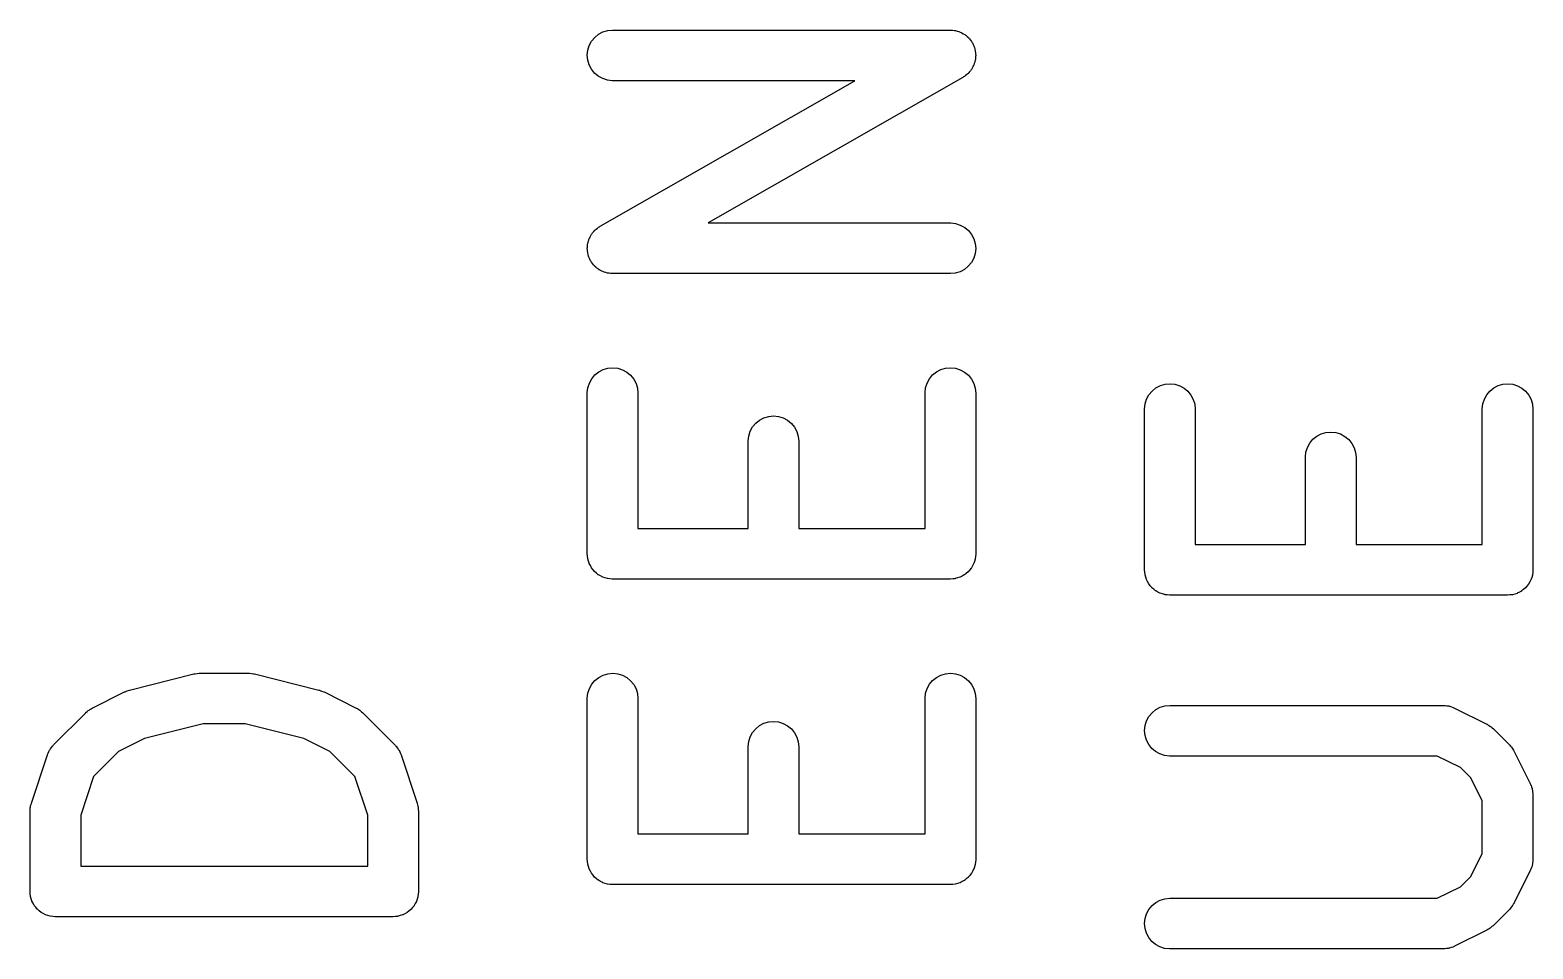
# Model space of a CAD drawing. Extents: x 40 to 70, y -130 to -60.
# Drawn here: x 59.682 to 63.242, y -91.291 to -89.114 of the extents above; entities that cross this region are included whole.
import ezdxf

# ---------------------------------------------------------------- set-up
doc = ezdxf.new("R2010")
doc.units = 0
doc.layers.add('BLACK', color=7, linetype='CONTINUOUS')

msp = doc.modelspace()

# ---------------------------------------------------------------- linework, layer by layer
at = {"layer": 'BLACK', "linetype": 'CONTINUOUS'}
for p, q in [((61.0066, -89.1511), (61.0122, -89.1408)), ((61.0122, -89.1408), (61.0196, -89.1318)), ((61.0196, -89.1318), (61.0287, -89.1244)), ((61.0287, -89.1244), (61.039, -89.1189)), ((61.039, -89.1189), (61.0502, -89.1155)), ((61.0502, -89.1155), (61.0619, -89.1144)), ((61.0619, -89.1144), (61.8619, -89.1144)), ((61.8619, -89.1144), (61.8627, -89.1144)), ((61.8627, -89.1144), (61.8648, -89.1146)), ((61.8648, -89.1146), (61.8668, -89.1146)), ((61.8668, -89.1146), (61.8706, -89.1153)), ((61.8706, -89.1153), (61.8744, -89.1157)), ((61.8744, -89.1157), (61.8763, -89.1163)), ((61.8763, -89.1163), (61.8783, -89.1167)), ((61.8783, -89.1167), (61.8819, -89.1181)), ((61.8819, -89.1181), (61.8855, -89.1192)), ((61.8855, -89.1192), (61.8873, -89.1202)), ((61.8873, -89.1202), (61.8892, -89.1209)), ((61.8892, -89.1209), (61.8924, -89.123)), ((61.8924, -89.123), (61.8958, -89.1249)), ((61.8958, -89.1249), (61.8974, -89.1262)), ((61.8974, -89.1262), (61.8991, -89.1273)), ((61.8991, -89.1273), (61.9018, -89.1299)), ((61.9018, -89.1299), (61.9048, -89.1324)), ((61.9048, -89.1324), (61.906, -89.134)), ((61.906, -89.134), (61.9075, -89.1354)), ((61.9075, -89.1354), (61.9097, -89.1385)), ((61.9097, -89.1385), (61.9121, -89.1415)), ((61.9121, -89.1415), (61.913, -89.1433)), ((61.0019, -89.174), (61.0031, -89.1623)), ((61.003, -89.1856), (61.0019, -89.174)), ((61.0031, -89.1623), (61.0066, -89.1511)), ((61.913, -89.1433), (61.9142, -89.145)), ((61.9142, -89.145), (61.9158, -89.1485)), ((61.9158, -89.1485), (61.9175, -89.1519)), ((61.9175, -89.1519), (61.9181, -89.1538)), ((61.9181, -89.1538), (61.9189, -89.1557)), ((61.9189, -89.1557), (61.9198, -89.1595)), ((61.9198, -89.1595), (61.9208, -89.1631)), ((61.9208, -89.1631), (61.921, -89.1651)), ((61.921, -89.1651), (61.9215, -89.1671)), ((61.9215, -89.1671), (61.9216, -89.171)), ((61.9216, -89.171), (61.9219, -89.1748)), ((61.9219, -89.1748), (61.9217, -89.1768)), ((61.9217, -89.1768), (61.9217, -89.1788)), ((61.0063, -89.1969), (61.003, -89.1856)), ((61.0117, -89.2072), (61.0063, -89.1969)), ((61.019, -89.2164), (61.0117, -89.2072)), ((61.9093, -89.2112), (61.9066, -89.214)), ((61.9104, -89.2095), (61.9093, -89.2112)), ((61.9116, -89.2079), (61.9104, -89.2095)), ((61.9135, -89.2045), (61.9116, -89.2079)), ((61.9155, -89.2013), (61.9135, -89.2045)), ((61.9163, -89.1994), (61.9155, -89.2013)), ((61.9172, -89.1976), (61.9163, -89.1994)), ((61.9184, -89.1939), (61.9172, -89.1976)), ((61.9197, -89.1904), (61.9184, -89.1939)), ((61.9201, -89.1884), (61.9197, -89.1904)), ((61.9207, -89.1864), (61.9201, -89.1884)), ((61.9211, -89.1826), (61.9207, -89.1864)), ((61.9217, -89.1788), (61.9211, -89.1826)), ((61.028, -89.2239), (61.019, -89.2164)), ((61.0383, -89.2295), (61.028, -89.2239)), ((61.0321, -89.5794), (61.636, -89.2344)), ((61.0494, -89.2331), (61.0383, -89.2295)), ((61.0611, -89.2344), (61.0494, -89.2331)), ((61.0619, -89.2344), (61.0611, -89.2344)), ((61.636, -89.2344), (61.0619, -89.2344)), ((61.8917, -89.2265), (61.2878, -89.5715)), ((61.8933, -89.2253), (61.8917, -89.2265)), ((61.8951, -89.2244), (61.8933, -89.2253)), ((61.8981, -89.2219), (61.8951, -89.2244)), ((61.9012, -89.2197), (61.8981, -89.2219)), ((61.9026, -89.2182), (61.9012, -89.2197)), ((61.9042, -89.217), (61.9026, -89.2182)), ((61.9066, -89.214), (61.9042, -89.217)), ((61.0076, -89.6065), (61.0083, -89.6046)), ((61.0083, -89.6046), (61.0103, -89.6014)), ((61.0103, -89.6014), (61.0122, -89.598)), ((61.0122, -89.598), (61.0135, -89.5964)), ((61.0135, -89.5964), (61.0145, -89.5947)), ((61.0145, -89.5947), (61.0172, -89.5919)), ((61.0172, -89.5919), (61.0196, -89.5889)), ((61.0196, -89.5889), (61.0212, -89.5877)), ((61.0212, -89.5877), (61.0226, -89.5862)), ((61.0226, -89.5862), (61.0257, -89.584)), ((61.0257, -89.584), (61.0287, -89.5815)), ((61.0287, -89.5815), (61.0305, -89.5806)), ((61.0305, -89.5806), (61.0321, -89.5794)), ((61.2878, -89.5715), (61.8619, -89.5715)), ((61.8619, -89.5715), (61.8627, -89.5715)), ((61.8627, -89.5715), (61.8744, -89.5728)), ((61.8744, -89.5728), (61.8855, -89.5764)), ((61.8855, -89.5764), (61.8958, -89.582)), ((61.8958, -89.582), (61.9048, -89.5895)), ((61.9048, -89.5895), (61.9121, -89.5987)), ((61.9121, -89.5987), (61.9175, -89.609)), ((61.0019, -89.6311), (61.0021, -89.6291)), ((61.0023, -89.6349), (61.0019, -89.6311)), ((61.0021, -89.6271), (61.0027, -89.6233)), ((61.0021, -89.6291), (61.0021, -89.6271)), ((61.0023, -89.6388), (61.0023, -89.6349)), ((61.0028, -89.6408), (61.0023, -89.6388)), ((61.0027, -89.6233), (61.0031, -89.6195)), ((61.003, -89.6428), (61.0028, -89.6408)), ((61.0031, -89.6195), (61.0037, -89.6175)), ((61.0037, -89.6175), (61.0041, -89.6155)), ((61.0041, -89.6155), (61.0055, -89.612)), ((61.0055, -89.612), (61.0066, -89.6083)), ((61.0066, -89.6083), (61.0076, -89.6065)), ((61.9175, -89.609), (61.9208, -89.6203)), ((61.9219, -89.6319), (61.9207, -89.6436)), ((61.9208, -89.6203), (61.9219, -89.6319)), ((61.004, -89.6464), (61.003, -89.6428)), ((61.0049, -89.6502), (61.004, -89.6464)), ((61.0057, -89.6521), (61.0049, -89.6502)), ((61.0063, -89.654), (61.0057, -89.6521)), ((61.008, -89.6574), (61.0063, -89.654)), ((61.0096, -89.6609), (61.008, -89.6574)), ((61.0108, -89.6626), (61.0096, -89.6609)), ((61.0117, -89.6644), (61.0108, -89.6626)), ((61.0141, -89.6674), (61.0117, -89.6644)), ((61.0163, -89.6705), (61.0141, -89.6674)), ((61.0178, -89.6719), (61.0163, -89.6705)), ((61.019, -89.6735), (61.0178, -89.6719)), ((61.022, -89.676), (61.019, -89.6735)), ((61.0248, -89.6786), (61.022, -89.676)), ((61.9042, -89.6741), (61.8951, -89.6815)), ((61.9116, -89.6651), (61.9042, -89.6741)), ((61.9172, -89.6548), (61.9116, -89.6651)), ((61.9207, -89.6436), (61.9172, -89.6548)), ((61.0265, -89.6797), (61.0248, -89.6786)), ((61.028, -89.681), (61.0265, -89.6797)), ((61.0314, -89.6829), (61.028, -89.681)), ((61.0346, -89.685), (61.0314, -89.6829)), ((61.0365, -89.6857), (61.0346, -89.685)), ((61.0383, -89.6867), (61.0365, -89.6857)), ((61.0419, -89.6878), (61.0383, -89.6867)), ((61.0455, -89.6892), (61.0419, -89.6878)), ((61.0475, -89.6896), (61.0455, -89.6892)), ((61.0494, -89.6902), (61.0475, -89.6896)), ((61.0533, -89.6906), (61.0494, -89.6902)), ((61.057, -89.6913), (61.0533, -89.6906)), ((61.0591, -89.6913), (61.057, -89.6913)), ((61.0611, -89.6915), (61.0591, -89.6913)), ((61.0619, -89.6915), (61.0611, -89.6915)), ((61.8619, -89.6915), (61.0619, -89.6915)), ((61.8736, -89.6904), (61.8619, -89.6915)), ((61.8848, -89.687), (61.8736, -89.6904)), ((61.8951, -89.6815), (61.8848, -89.687)), ((61.0199, -89.9315), (61.029, -89.9242)), ((61.029, -89.9242), (61.0394, -89.9187)), ((61.0394, -89.9187), (61.0507, -89.9154)), ((61.0507, -89.9154), (61.0623, -89.9144)), ((61.0623, -89.9144), (61.074, -89.9156)), ((61.074, -89.9156), (61.0852, -89.9191)), ((61.0852, -89.9191), (61.0955, -89.9246)), ((61.0955, -89.9246), (61.1045, -89.9321)), ((61.8199, -89.9315), (61.829, -89.9242)), ((61.829, -89.9242), (61.8394, -89.9187)), ((61.8394, -89.9187), (61.8507, -89.9154)), ((61.8507, -89.9154), (61.8623, -89.9144)), ((61.8623, -89.9144), (61.874, -89.9156)), ((61.874, -89.9156), (61.8852, -89.9191)), ((61.8852, -89.9191), (61.8955, -89.9246)), ((61.8955, -89.9246), (61.9045, -89.9321)), ((61.0032, -89.9619), (61.0068, -89.9507)), ((61.0068, -89.9507), (61.0124, -89.9405)), ((61.0124, -89.9405), (61.0199, -89.9315)), ((61.1045, -89.9321), (61.1119, -89.9412)), ((61.1119, -89.9412), (61.1174, -89.9515)), ((61.1174, -89.9515), (61.1208, -89.9627)), ((61.8032, -89.9619), (61.8068, -89.9507)), ((61.8068, -89.9507), (61.8124, -89.9405)), ((61.8124, -89.9405), (61.8199, -89.9315)), ((61.9045, -89.9321), (61.9119, -89.9412)), ((61.9119, -89.9412), (61.9174, -89.9515)), ((61.9174, -89.9515), (61.9208, -89.9627)), ((62.349, -89.9623), (62.3594, -89.9568)), ((62.3594, -89.9568), (62.3707, -89.9535)), ((62.3707, -89.9535), (62.3823, -89.9525)), ((62.3823, -89.9525), (62.394, -89.9537)), ((62.394, -89.9537), (62.4052, -89.9572)), ((62.4052, -89.9572), (62.4155, -89.9627)), ((63.149, -89.9623), (63.1594, -89.9568)), ((63.1594, -89.9568), (63.1707, -89.9535)), ((63.1707, -89.9535), (63.1823, -89.9525)), ((63.1823, -89.9525), (63.194, -89.9537)), ((63.194, -89.9537), (63.2052, -89.9572)), ((63.2052, -89.9572), (63.2155, -89.9627)), ((61.0019, -89.9735), (61.0032, -89.9619)), ((61.0019, -89.9744), (61.0019, -89.9735)), ((61.0019, -90.3553), (61.0019, -89.9744)), ((61.1208, -89.9627), (61.1219, -89.9744)), ((61.1219, -89.9744), (61.1219, -90.2953)), ((61.8019, -89.9735), (61.8032, -89.9619)), ((61.8019, -89.9744), (61.8019, -89.9735)), ((61.8019, -90.2953), (61.8019, -89.9744)), ((61.9208, -89.9627), (61.9219, -89.9744)), ((61.9219, -89.9744), (61.9219, -90.3553)), ((62.3232, -90), (62.3268, -89.9888)), ((62.3268, -89.9888), (62.3324, -89.9786)), ((62.3324, -89.9786), (62.3399, -89.9696)), ((62.3399, -89.9696), (62.349, -89.9623)), ((62.4155, -89.9627), (62.4245, -89.9702)), ((62.4245, -89.9702), (62.4319, -89.9793)), ((62.4319, -89.9793), (62.4374, -89.9896)), ((62.4374, -89.9896), (62.4408, -90.0008)), ((63.1232, -90), (63.1268, -89.9888)), ((63.1268, -89.9888), (63.1324, -89.9786)), ((63.1324, -89.9786), (63.1399, -89.9696)), ((63.1399, -89.9696), (63.149, -89.9623)), ((63.2155, -89.9627), (63.2245, -89.9702)), ((63.2245, -89.9702), (63.2319, -89.9793)), ((63.2319, -89.9793), (63.2374, -89.9896)), ((63.2374, -89.9896), (63.2408, -90.0008)), ((61.4204, -90.033), (61.4316, -90.0297)), ((61.4316, -90.0297), (61.4433, -90.0287)), ((61.4433, -90.0287), (61.4549, -90.0299)), ((61.4549, -90.0299), (61.4661, -90.0334)), ((62.3219, -90.0116), (62.3232, -90)), ((62.3219, -90.0125), (62.3219, -90.0116)), ((62.3219, -90.3934), (62.3219, -90.0125)), ((62.4408, -90.0008), (62.4419, -90.0125)), ((62.4419, -90.0125), (62.4419, -90.3334)), ((63.1219, -90.0116), (63.1232, -90)), ((63.1219, -90.0125), (63.1219, -90.0116)), ((63.1219, -90.3334), (63.1219, -90.0125)), ((63.2408, -90.0008), (63.2419, -90.0125)), ((63.2419, -90.0125), (63.2419, -90.3934)), ((61.3842, -90.0762), (61.3877, -90.065)), ((61.3877, -90.065), (61.3933, -90.0548)), ((61.3933, -90.0548), (61.4009, -90.0458)), ((61.4009, -90.0458), (61.41, -90.0385)), ((61.41, -90.0385), (61.4204, -90.033)), ((61.4661, -90.0334), (61.4764, -90.0389)), ((61.4764, -90.0389), (61.4854, -90.0464)), ((61.4854, -90.0464), (61.4928, -90.0555)), ((61.4928, -90.0555), (61.4983, -90.0658)), ((61.4983, -90.0658), (61.5017, -90.077)), ((62.7404, -90.0711), (62.7516, -90.0678)), ((62.7516, -90.0678), (62.7633, -90.0668)), ((62.7633, -90.0668), (62.7749, -90.068)), ((62.7749, -90.068), (62.7861, -90.0714)), ((61.3829, -90.0878), (61.3842, -90.0762)), ((61.3829, -90.0887), (61.3829, -90.0878)), ((61.3829, -90.2953), (61.3829, -90.0887)), ((61.5017, -90.077), (61.5029, -90.0887)), ((61.5029, -90.0887), (61.5029, -90.2953)), ((62.7042, -90.1143), (62.7077, -90.1031)), ((62.7077, -90.1031), (62.7133, -90.0929)), ((62.7133, -90.0929), (62.7209, -90.0839)), ((62.7209, -90.0839), (62.73, -90.0766)), ((62.73, -90.0766), (62.7404, -90.0711)), ((62.7861, -90.0714), (62.7964, -90.077)), ((62.7964, -90.077), (62.8054, -90.0845)), ((62.8054, -90.0845), (62.8128, -90.0936)), ((62.8128, -90.0936), (62.8183, -90.1039)), ((62.7029, -90.1259), (62.7042, -90.1143)), ((62.7029, -90.1268), (62.7029, -90.1259)), ((62.7029, -90.3334), (62.7029, -90.1268)), ((62.8183, -90.1039), (62.8217, -90.1151)), ((62.8217, -90.1151), (62.8229, -90.1268)), ((62.8229, -90.1268), (62.8229, -90.3334)), ((61.1219, -90.2953), (61.3829, -90.2953)), ((61.5029, -90.2953), (61.8019, -90.2953)), ((62.4419, -90.3334), (62.7029, -90.3334)), ((62.8229, -90.3334), (63.1219, -90.3334)), ((61.0025, -90.3609), (61.0019, -90.3553)), ((61.003, -90.3666), (61.0025, -90.3609)), ((61.003, -90.3668), (61.003, -90.3666)), ((61.003, -90.367), (61.003, -90.3668)), ((61.0047, -90.3724), (61.003, -90.367)), ((61.0063, -90.3778), (61.0047, -90.3724)), ((61.0064, -90.378), (61.0063, -90.3778)), ((61.0064, -90.3782), (61.0064, -90.378)), ((61.0091, -90.3832), (61.0064, -90.3782)), ((61.0117, -90.3882), (61.0091, -90.3832)), ((61.0118, -90.3884), (61.0117, -90.3882)), ((61.0119, -90.3885), (61.0118, -90.3884)), ((61.9143, -90.3839), (61.9116, -90.3889)), ((61.9171, -90.379), (61.9143, -90.3839)), ((61.9172, -90.3786), (61.9171, -90.3788)), ((61.9171, -90.3788), (61.9171, -90.379)), ((61.9189, -90.3732), (61.9172, -90.3786)), ((61.9206, -90.3678), (61.9189, -90.3732)), ((61.9207, -90.3674), (61.9206, -90.3676)), ((61.9206, -90.3676), (61.9206, -90.3678)), ((61.9213, -90.3617), (61.9207, -90.3674)), ((61.9219, -90.3562), (61.9213, -90.3617)), ((61.9219, -90.3553), (61.9219, -90.3557)), ((61.9219, -90.3557), (61.9219, -90.3558)), ((61.9219, -90.3558), (61.9219, -90.3558)), ((61.9219, -90.3558), (61.9219, -90.3562)), ((61.0155, -90.3929), (61.0119, -90.3885)), ((61.019, -90.3973), (61.0155, -90.3929)), ((61.0192, -90.3974), (61.019, -90.3973)), ((61.0193, -90.3976), (61.0192, -90.3974)), ((61.0237, -90.4012), (61.0193, -90.3976)), ((61.028, -90.4048), (61.0237, -90.4012)), ((61.0282, -90.4049), (61.028, -90.4048)), ((61.0284, -90.4051), (61.0282, -90.4049)), ((61.0333, -90.4078), (61.0284, -90.4051)), ((61.0383, -90.4105), (61.0333, -90.4078)), ((61.0385, -90.4105), (61.0383, -90.4105)), ((61.0387, -90.4106), (61.0385, -90.4105)), ((61.0441, -90.4123), (61.0387, -90.4106)), ((61.0494, -90.414), (61.0441, -90.4123)), ((61.0496, -90.414), (61.0494, -90.414)), ((61.0498, -90.4141), (61.0496, -90.414)), ((61.0555, -90.4147), (61.0498, -90.4141)), ((61.0611, -90.4153), (61.0555, -90.4147)), ((61.0615, -90.4153), (61.0611, -90.4153)), ((61.0619, -90.4153), (61.0615, -90.4153)), ((61.0615, -90.4153), (61.0615, -90.4153)), ((61.0615, -90.4153), (61.0615, -90.4153)), ((61.8619, -90.4153), (61.0619, -90.4153)), ((61.8675, -90.4148), (61.8619, -90.4153)), ((61.8731, -90.4143), (61.8675, -90.4148)), ((61.8733, -90.4142), (61.8731, -90.4143)), ((61.8736, -90.4142), (61.8733, -90.4142)), ((61.879, -90.4126), (61.8736, -90.4142)), ((61.8844, -90.411), (61.879, -90.4126)), ((61.8846, -90.4109), (61.8844, -90.411)), ((61.8848, -90.4108), (61.8846, -90.4109)), ((61.8897, -90.4082), (61.8848, -90.4108)), ((61.8948, -90.4055), (61.8897, -90.4082)), ((61.8949, -90.4054), (61.8948, -90.4055)), ((61.8951, -90.4053), (61.8949, -90.4054)), ((61.8994, -90.4018), (61.8951, -90.4053)), ((61.9039, -90.3982), (61.8994, -90.4018)), ((61.904, -90.398), (61.9039, -90.3982)), ((61.9042, -90.3979), (61.904, -90.398)), ((61.9078, -90.3936), (61.9042, -90.3979)), ((61.9114, -90.3892), (61.9078, -90.3936)), ((61.9115, -90.389), (61.9114, -90.3892)), ((61.9116, -90.3889), (61.9115, -90.389)), ((62.3225, -90.399), (62.3219, -90.3934)), ((62.323, -90.4047), (62.3225, -90.399)), ((62.323, -90.4049), (62.323, -90.4047)), ((62.323, -90.4051), (62.323, -90.4049)), ((62.3247, -90.4105), (62.323, -90.4051)), ((62.3263, -90.4159), (62.3247, -90.4105)), ((62.3264, -90.4161), (62.3263, -90.4159)), ((62.3264, -90.4163), (62.3264, -90.4161)), ((62.3291, -90.4213), (62.3264, -90.4163)), ((62.3317, -90.4263), (62.3291, -90.4213)), ((63.2343, -90.422), (63.2316, -90.427)), ((63.2371, -90.4171), (63.2343, -90.422)), ((63.2372, -90.4167), (63.2371, -90.4169)), ((63.2371, -90.4169), (63.2371, -90.4171)), ((63.2389, -90.4113), (63.2372, -90.4167)), ((63.2406, -90.4059), (63.2389, -90.4113)), ((63.2407, -90.4055), (63.2406, -90.4057)), ((63.2406, -90.4057), (63.2406, -90.4059)), ((63.2413, -90.3998), (63.2407, -90.4055)), ((63.2419, -90.3943), (63.2413, -90.3998)), ((63.2419, -90.3934), (63.2419, -90.3938)), ((63.2419, -90.3938), (63.2419, -90.3938)), ((63.2419, -90.3938), (63.2419, -90.3939)), ((63.2419, -90.3939), (63.2419, -90.3943)), ((62.3318, -90.4264), (62.3317, -90.4263)), ((62.3319, -90.4266), (62.3318, -90.4264)), ((62.3355, -90.431), (62.3319, -90.4266)), ((62.339, -90.4354), (62.3355, -90.431)), ((62.3392, -90.4355), (62.339, -90.4354)), ((62.3393, -90.4357), (62.3392, -90.4355)), ((62.3437, -90.4393), (62.3393, -90.4357)), ((62.348, -90.4429), (62.3437, -90.4393)), ((62.3482, -90.443), (62.348, -90.4429)), ((62.3484, -90.4432), (62.3482, -90.443)), ((62.3533, -90.4459), (62.3484, -90.4432)), ((62.3583, -90.4486), (62.3533, -90.4459)), ((62.3585, -90.4486), (62.3583, -90.4486)), ((62.3587, -90.4487), (62.3585, -90.4486)), ((62.3641, -90.4504), (62.3587, -90.4487)), ((62.3694, -90.4521), (62.3641, -90.4504)), ((62.3696, -90.4521), (62.3694, -90.4521)), ((62.3698, -90.4522), (62.3696, -90.4521)), ((62.3755, -90.4528), (62.3698, -90.4522)), ((62.3811, -90.4534), (62.3755, -90.4528)), ((62.3815, -90.4534), (62.3811, -90.4534)), ((62.3819, -90.4534), (62.3815, -90.4534)), ((62.3815, -90.4534), (62.3815, -90.4534)), ((62.3815, -90.4534), (62.3815, -90.4534)), ((63.1819, -90.4534), (62.3819, -90.4534)), ((63.1875, -90.4529), (63.1819, -90.4534)), ((63.1931, -90.4524), (63.1875, -90.4529)), ((63.1933, -90.4523), (63.1931, -90.4524)), ((63.1936, -90.4523), (63.1933, -90.4523)), ((63.199, -90.4506), (63.1936, -90.4523)), ((63.2044, -90.4491), (63.199, -90.4506)), ((63.2046, -90.449), (63.2044, -90.4491)), ((63.2048, -90.4489), (63.2046, -90.449)), ((63.2097, -90.4463), (63.2048, -90.4489)), ((63.2148, -90.4436), (63.2097, -90.4463)), ((63.2149, -90.4435), (63.2148, -90.4436)), ((63.2151, -90.4434), (63.2149, -90.4435)), ((63.2194, -90.4399), (63.2151, -90.4434)), ((63.2239, -90.4363), (63.2194, -90.4399)), ((63.224, -90.4361), (63.2239, -90.4363)), ((63.2242, -90.436), (63.224, -90.4361)), ((63.2278, -90.4317), (63.2242, -90.436)), ((63.2314, -90.4273), (63.2278, -90.4317)), ((63.2315, -90.4271), (63.2314, -90.4273)), ((63.2316, -90.427), (63.2315, -90.4271)), ((59.9178, -90.6781), (60.0702, -90.64)), ((60.0702, -90.64), (60.071, -90.6398)), ((60.071, -90.6398), (60.0721, -90.6396)), ((60.0721, -90.6396), (60.0731, -90.6393)), ((60.0731, -90.6393), (60.0779, -90.6389)), ((60.0779, -90.6389), (60.0826, -90.6382)), ((60.0826, -90.6382), (60.0837, -90.6383)), ((60.0837, -90.6383), (60.0848, -90.6382)), ((60.0848, -90.6382), (60.199, -90.6382)), ((60.199, -90.6382), (60.1999, -90.6382)), ((60.1999, -90.6382), (60.2009, -90.6383)), ((60.2009, -90.6383), (60.202, -90.6383)), ((60.202, -90.6383), (60.2068, -90.639)), ((60.2068, -90.639), (60.2115, -90.6395)), ((60.2115, -90.6395), (60.2125, -90.6398)), ((60.2125, -90.6398), (60.2136, -90.64)), ((60.2136, -90.64), (60.366, -90.6781)), ((61.0068, -90.6746), (61.0124, -90.6643)), ((61.0124, -90.6643), (61.0199, -90.6553)), ((61.0199, -90.6553), (61.029, -90.648)), ((61.029, -90.648), (61.0394, -90.6426)), ((61.0394, -90.6426), (61.0507, -90.6393)), ((61.0507, -90.6393), (61.0623, -90.6382)), ((61.0623, -90.6382), (61.074, -90.6394)), ((61.074, -90.6394), (61.0852, -90.6429)), ((61.0852, -90.6429), (61.0955, -90.6484)), ((61.0955, -90.6484), (61.1045, -90.6559)), ((61.1045, -90.6559), (61.1119, -90.665)), ((61.1119, -90.665), (61.1174, -90.6753)), ((61.8068, -90.6746), (61.8124, -90.6643)), ((61.8124, -90.6643), (61.8199, -90.6553)), ((61.8199, -90.6553), (61.829, -90.648)), ((61.829, -90.648), (61.8394, -90.6426)), ((61.8394, -90.6426), (61.8507, -90.6393)), ((61.8507, -90.6393), (61.8623, -90.6382)), ((61.8623, -90.6382), (61.874, -90.6394)), ((61.874, -90.6394), (61.8852, -90.6429)), ((61.8852, -90.6429), (61.8955, -90.6484)), ((61.8955, -90.6484), (61.9045, -90.6559)), ((61.9045, -90.6559), (61.9119, -90.665)), ((61.9119, -90.665), (61.9174, -90.6753)), ((59.8294, -90.7207), (59.9055, -90.6826)), ((59.9055, -90.6826), (59.9063, -90.6822)), ((59.9063, -90.6822), (59.9066, -90.6822)), ((59.9066, -90.6822), (59.9068, -90.682)), ((59.9068, -90.682), (59.912, -90.6801)), ((59.912, -90.6801), (59.9173, -90.6782)), ((59.9173, -90.6782), (59.9176, -90.6782)), ((59.9176, -90.6782), (59.9178, -90.6781)), ((60.366, -90.6781), (60.3668, -90.6783)), ((60.3668, -90.6783), (60.3671, -90.6784)), ((60.3671, -90.6784), (60.3673, -90.6784)), ((60.3673, -90.6784), (60.3725, -90.6804)), ((60.3725, -90.6804), (60.3778, -90.6824)), ((60.3778, -90.6824), (60.378, -90.6825)), ((60.378, -90.6825), (60.3783, -90.6826)), ((60.3783, -90.6826), (60.4545, -90.7207)), ((61.0019, -90.6974), (61.0032, -90.6857)), ((61.0019, -90.6982), (61.0019, -90.6974)), ((61.0019, -91.0791), (61.0019, -90.6982)), ((61.0032, -90.6857), (61.0068, -90.6746)), ((61.1174, -90.6753), (61.1208, -90.6865)), ((61.1208, -90.6865), (61.1219, -90.6982)), ((61.1219, -90.6982), (61.1219, -91.0191)), ((61.8019, -90.6974), (61.8032, -90.6857)), ((61.8019, -90.6982), (61.8019, -90.6974)), ((61.8019, -91.0191), (61.8019, -90.6982)), ((61.8032, -90.6857), (61.8068, -90.6746)), ((61.9174, -90.6753), (61.9208, -90.6865)), ((61.9208, -90.6865), (61.9219, -90.6982)), ((61.9219, -90.6982), (61.9219, -91.0791)), ((59.7376, -90.8081), (59.8138, -90.732)), ((59.8138, -90.732), (59.8144, -90.7314)), ((59.8144, -90.7314), (59.817, -90.7293)), ((59.817, -90.7293), (59.8194, -90.7269)), ((59.8194, -90.7269), (59.8216, -90.7256)), ((59.8216, -90.7256), (59.8235, -90.7241)), ((59.8235, -90.7241), (59.8265, -90.7225)), ((59.8265, -90.7225), (59.8294, -90.7207)), ((60.4545, -90.7207), (60.4552, -90.7211)), ((60.4552, -90.7211), (60.458, -90.7229)), ((60.458, -90.7229), (60.461, -90.7245)), ((60.461, -90.7245), (60.4629, -90.7261)), ((60.4629, -90.7261), (60.465, -90.7275)), ((60.465, -90.7275), (60.4674, -90.7298)), ((60.4674, -90.7298), (60.47, -90.732)), ((60.47, -90.732), (60.5462, -90.8081)), ((62.3266, -90.7511), (62.3322, -90.7408)), ((62.3322, -90.7408), (62.3396, -90.7318)), ((62.3396, -90.7318), (62.3487, -90.7244)), ((62.3487, -90.7244), (62.359, -90.7189)), ((62.359, -90.7189), (62.3702, -90.7155)), ((62.3702, -90.7155), (62.3819, -90.7144)), ((62.3819, -90.7144), (63.0295, -90.7144)), ((63.0295, -90.7144), (63.0304, -90.7144)), ((63.0304, -90.7144), (63.0321, -90.7146)), ((63.0321, -90.7146), (63.0339, -90.7145)), ((63.0339, -90.7145), (63.0379, -90.7152)), ((63.0379, -90.7152), (63.042, -90.7157)), ((63.042, -90.7157), (63.0437, -90.7162)), ((63.0437, -90.7162), (63.0454, -90.7165)), ((63.0454, -90.7165), (63.0492, -90.718)), ((63.0492, -90.718), (63.0532, -90.7192)), ((63.0532, -90.7192), (63.0547, -90.7201)), ((63.0547, -90.7201), (63.0564, -90.7207)), ((63.0564, -90.7207), (63.1325, -90.7588)), ((60.0921, -90.7582), (59.9533, -90.7929)), ((60.1917, -90.7582), (60.0921, -90.7582)), ((60.3305, -90.7929), (60.1917, -90.7582)), ((61.3877, -90.7888), (61.3933, -90.7786)), ((61.3933, -90.7786), (61.4009, -90.7696)), ((61.4009, -90.7696), (61.41, -90.7623)), ((61.41, -90.7623), (61.4204, -90.7568)), ((61.4204, -90.7568), (61.4316, -90.7535)), ((61.4316, -90.7535), (61.4433, -90.7525)), ((61.4433, -90.7525), (61.4549, -90.7537)), ((61.4549, -90.7537), (61.4661, -90.7572)), ((61.4661, -90.7572), (61.4764, -90.7627)), ((61.4764, -90.7627), (61.4854, -90.7702)), ((61.4854, -90.7702), (61.4928, -90.7793)), ((61.4928, -90.7793), (61.4983, -90.7896)), ((62.3219, -90.774), (62.3231, -90.7623)), ((62.323, -90.7856), (62.3219, -90.774)), ((62.3231, -90.7623), (62.3266, -90.7511)), ((63.1325, -90.7588), (63.1333, -90.7592)), ((63.1333, -90.7592), (63.1361, -90.761)), ((63.1361, -90.761), (63.1391, -90.7626)), ((63.1391, -90.7626), (63.141, -90.7642)), ((63.141, -90.7642), (63.1431, -90.7656)), ((63.1431, -90.7656), (63.1455, -90.7679)), ((63.1455, -90.7679), (63.1481, -90.77)), ((63.1481, -90.77), (63.1862, -90.8081)), ((59.7301, -90.8172), (59.7327, -90.814)), ((59.7327, -90.814), (59.7352, -90.8107)), ((59.7352, -90.8107), (59.7365, -90.8095)), ((59.7365, -90.8095), (59.7376, -90.8081)), ((59.9533, -90.7929), (59.8917, -90.8237)), ((60.3921, -90.8237), (60.3305, -90.7929)), ((60.5462, -90.8081), (60.5468, -90.8087)), ((60.5468, -90.8087), (60.5479, -90.8101)), ((60.5479, -90.8101), (60.5492, -90.8113)), ((60.5492, -90.8113), (60.5516, -90.8147)), ((60.5516, -90.8147), (60.5541, -90.8179)), ((61.3829, -90.8116), (61.3842, -90.8)), ((61.3829, -90.8125), (61.3829, -90.8116)), ((61.3829, -91.0191), (61.3829, -90.8125)), ((61.3842, -90.8), (61.3877, -90.7888)), ((61.4983, -90.7896), (61.5017, -90.8008)), ((61.5017, -90.8008), (61.5029, -90.8125)), ((61.5029, -90.8125), (61.5029, -91.0191)), ((62.3263, -90.7969), (62.323, -90.7856)), ((62.3317, -90.8072), (62.3263, -90.7969)), ((62.339, -90.8164), (62.3317, -90.8072)), ((63.1862, -90.8081), (63.1868, -90.8087)), ((63.1868, -90.8087), (63.1889, -90.8114)), ((63.1889, -90.8114), (63.1912, -90.8138)), ((63.1912, -90.8138), (63.1926, -90.8159)), ((59.685, -90.9459), (59.7231, -90.8316)), ((59.7231, -90.8316), (59.7233, -90.8308)), ((59.7233, -90.8308), (59.7241, -90.8292)), ((59.7241, -90.8292), (59.7246, -90.8275)), ((59.7246, -90.8275), (59.7265, -90.8239)), ((59.7265, -90.8239), (59.7283, -90.8202)), ((59.7283, -90.8202), (59.7293, -90.8187)), ((59.7293, -90.8187), (59.7301, -90.8172)), ((59.8917, -90.8237), (59.8324, -90.883)), ((60.4514, -90.883), (60.3921, -90.8237)), ((60.5541, -90.8179), (60.5549, -90.8195)), ((60.5549, -90.8195), (60.556, -90.8209)), ((60.556, -90.8209), (60.5576, -90.8246)), ((60.5576, -90.8246), (60.5595, -90.8283)), ((60.5595, -90.8283), (60.56, -90.83)), ((60.56, -90.83), (60.5607, -90.8316)), ((60.5607, -90.8316), (60.5988, -90.9459)), ((62.348, -90.8239), (62.339, -90.8164)), ((62.3583, -90.8295), (62.348, -90.8239)), ((62.3694, -90.8331), (62.3583, -90.8295)), ((62.3811, -90.8344), (62.3694, -90.8331)), ((62.3819, -90.8344), (62.3811, -90.8344)), ((63.0154, -90.8344), (62.3819, -90.8344)), ((63.0702, -90.8618), (63.0154, -90.8344)), ((63.1926, -90.8159), (63.1941, -90.8179)), ((63.1941, -90.8179), (63.1957, -90.8209)), ((63.1957, -90.8209), (63.1975, -90.8237)), ((63.1975, -90.8237), (63.2356, -90.8999)), ((59.8324, -90.883), (59.8019, -90.9746)), ((60.4819, -90.9746), (60.4514, -90.883)), ((63.0945, -90.8861), (63.0702, -90.8618)), ((63.1219, -90.9409), (63.0945, -90.8861)), ((63.2356, -90.8999), (63.2359, -90.9007)), ((63.2359, -90.9007), (63.2365, -90.9023)), ((63.2365, -90.9023), (63.2374, -90.9039)), ((63.2374, -90.9039), (63.2386, -90.9078)), ((63.2386, -90.9078), (63.24, -90.9117)), ((63.24, -90.9117), (63.2403, -90.9134)), ((63.2403, -90.9134), (63.2408, -90.9151)), ((63.2408, -90.9151), (63.2412, -90.9192)), ((63.2412, -90.9192), (63.2418, -90.9232)), ((59.6823, -90.9607), (59.6824, -90.9573)), ((59.6824, -90.9573), (59.6829, -90.9549)), ((59.6829, -90.9549), (59.6832, -90.9524)), ((59.6832, -90.9524), (59.6842, -90.9492)), ((59.6842, -90.9492), (59.685, -90.9459)), ((60.5988, -90.9459), (60.5991, -90.9467)), ((60.5991, -90.9467), (60.5998, -90.95)), ((60.5998, -90.95), (60.6008, -90.9532)), ((60.6008, -90.9532), (60.601, -90.9557)), ((60.601, -90.9557), (60.6015, -90.9581)), ((63.1219, -91.065), (63.1219, -90.9409)), ((63.2418, -90.9232), (63.2417, -90.925)), ((63.2417, -90.925), (63.2419, -90.9268)), ((63.2419, -90.9268), (63.2419, -91.0791)), ((59.6819, -90.964), (59.6823, -90.9607)), ((59.6819, -90.9649), (59.6819, -90.964)), ((59.6819, -91.1553), (59.6819, -90.9649)), ((59.8019, -90.9746), (59.8019, -91.0953)), ((60.4819, -91.0953), (60.4819, -90.9746)), ((60.6015, -90.9581), (60.6016, -90.9615)), ((60.6016, -90.9615), (60.6019, -90.9649)), ((60.6019, -90.9649), (60.6019, -91.1553)), ((61.1219, -91.0191), (61.3829, -91.0191)), ((61.5029, -91.0191), (61.8019, -91.0191)), ((59.8019, -91.0953), (60.4819, -91.0953)), ((61.0025, -91.0847), (61.0019, -91.0791)), ((61.003, -91.0904), (61.0025, -91.0847)), ((61.003, -91.0906), (61.003, -91.0904)), ((61.003, -91.0908), (61.003, -91.0906)), ((61.0047, -91.0962), (61.003, -91.0908)), ((61.0063, -91.1016), (61.0047, -91.0962)), ((61.9189, -91.097), (61.9172, -91.1024)), ((61.9206, -91.0916), (61.9189, -91.097)), ((61.9207, -91.0912), (61.9206, -91.0914)), ((61.9206, -91.0914), (61.9206, -91.0916)), ((61.9213, -91.0855), (61.9207, -91.0912)), ((61.9219, -91.08), (61.9213, -91.0855)), ((61.9219, -91.0791), (61.9219, -91.0795)), ((61.9219, -91.0795), (61.9219, -91.0796)), ((61.9219, -91.0796), (61.9219, -91.0796)), ((61.9219, -91.0796), (61.9219, -91.08)), ((63.0945, -91.1198), (63.1219, -91.065)), ((63.2383, -91.0989), (63.2371, -91.1028)), ((63.2398, -91.095), (63.2383, -91.0989)), ((63.2401, -91.0933), (63.2398, -91.095)), ((63.2406, -91.0916), (63.2401, -91.0933)), ((63.241, -91.0875), (63.2406, -91.0916)), ((63.2417, -91.0835), (63.241, -91.0875)), ((63.2419, -91.08), (63.2417, -91.0817)), ((63.2417, -91.0817), (63.2417, -91.0835)), ((63.2419, -91.0791), (63.2419, -91.08)), ((61.0064, -91.1018), (61.0063, -91.1016)), ((61.0064, -91.102), (61.0064, -91.1018)), ((61.0091, -91.107), (61.0064, -91.102)), ((61.0117, -91.112), (61.0091, -91.107)), ((61.0118, -91.1122), (61.0117, -91.112)), ((61.0119, -91.1123), (61.0118, -91.1122)), ((61.0155, -91.1167), (61.0119, -91.1123)), ((61.019, -91.1211), (61.0155, -91.1167)), ((61.0192, -91.1213), (61.019, -91.1211)), ((61.0193, -91.1214), (61.0192, -91.1213)), ((61.0237, -91.125), (61.0193, -91.1214)), ((61.028, -91.1286), (61.0237, -91.125)), ((61.0282, -91.1288), (61.028, -91.1286)), ((61.0284, -91.1289), (61.0282, -91.1288)), ((61.0333, -91.1316), (61.0284, -91.1289)), ((61.0383, -91.1343), (61.0333, -91.1316)), ((61.0385, -91.1344), (61.0383, -91.1343)), ((61.0387, -91.1345), (61.0385, -91.1344)), ((61.0441, -91.1361), (61.0387, -91.1345)), ((61.8844, -91.1348), (61.879, -91.1364)), ((61.8846, -91.1347), (61.8844, -91.1348)), ((61.8848, -91.1346), (61.8846, -91.1347)), ((61.8897, -91.132), (61.8848, -91.1346)), ((61.8948, -91.1293), (61.8897, -91.132)), ((61.8949, -91.1292), (61.8948, -91.1293)), ((61.8951, -91.1291), (61.8949, -91.1292)), ((61.8994, -91.1256), (61.8951, -91.1291)), ((61.9039, -91.122), (61.8994, -91.1256)), ((61.904, -91.1218), (61.9039, -91.122)), ((61.9042, -91.1217), (61.904, -91.1218)), ((61.9078, -91.1174), (61.9042, -91.1217)), ((61.9114, -91.113), (61.9078, -91.1174)), ((61.9115, -91.1129), (61.9114, -91.113)), ((61.9116, -91.1127), (61.9115, -91.1129)), ((61.9143, -91.1077), (61.9116, -91.1127)), ((61.9171, -91.1028), (61.9143, -91.1077)), ((61.9172, -91.1024), (61.9171, -91.1026)), ((61.9171, -91.1026), (61.9171, -91.1028)), ((63.0702, -91.1441), (63.0945, -91.1198)), ((63.2356, -91.106), (63.1975, -91.1822)), ((63.2362, -91.1043), (63.2356, -91.106)), ((63.2371, -91.1028), (63.2362, -91.1043)), ((59.6825, -91.1609), (59.6819, -91.1553)), ((59.683, -91.1666), (59.6825, -91.1609)), ((59.683, -91.1668), (59.683, -91.1666)), ((59.683, -91.167), (59.683, -91.1668)), ((59.6847, -91.1724), (59.683, -91.167)), ((60.6006, -91.1678), (60.5989, -91.1732)), ((60.6007, -91.1674), (60.6006, -91.1676)), ((60.6006, -91.1676), (60.6006, -91.1678)), ((60.6013, -91.1617), (60.6007, -91.1674)), ((60.6019, -91.1562), (60.6013, -91.1617)), ((60.6019, -91.1553), (60.6019, -91.1557)), ((60.6019, -91.1557), (60.6019, -91.1558)), ((60.6019, -91.1558), (60.6019, -91.1558)), ((60.6019, -91.1558), (60.6019, -91.1562)), ((61.0494, -91.1378), (61.0441, -91.1361)), ((61.0496, -91.1379), (61.0494, -91.1378)), ((61.0498, -91.1379), (61.0496, -91.1379)), ((61.0555, -91.1385), (61.0498, -91.1379)), ((61.0611, -91.1391), (61.0555, -91.1385)), ((61.0615, -91.1391), (61.0611, -91.1391)), ((61.0619, -91.1391), (61.0615, -91.1391)), ((61.0615, -91.1391), (61.0615, -91.1391)), ((61.0615, -91.1391), (61.0615, -91.1391)), ((61.8619, -91.1391), (61.0619, -91.1391)), ((61.8675, -91.1386), (61.8619, -91.1391)), ((61.8731, -91.1381), (61.8675, -91.1386)), ((61.8733, -91.138), (61.8731, -91.1381)), ((61.8736, -91.138), (61.8733, -91.138)), ((61.879, -91.1364), (61.8736, -91.138)), ((62.3702, -91.1727), (62.3819, -91.1715)), ((62.3819, -91.1715), (63.0154, -91.1715)), ((63.0154, -91.1715), (63.0702, -91.1441)), ((59.6863, -91.1778), (59.6847, -91.1724)), ((59.6864, -91.178), (59.6863, -91.1778)), ((59.6864, -91.1782), (59.6864, -91.178)), ((59.6891, -91.1832), (59.6864, -91.1782)), ((59.6917, -91.1882), (59.6891, -91.1832)), ((59.6918, -91.1884), (59.6917, -91.1882)), ((59.6919, -91.1885), (59.6918, -91.1884)), ((59.6955, -91.1929), (59.6919, -91.1885)), ((59.699, -91.1973), (59.6955, -91.1929)), ((59.6992, -91.1974), (59.699, -91.1973)), ((59.6993, -91.1976), (59.6992, -91.1974)), ((59.7037, -91.2012), (59.6993, -91.1976)), ((59.708, -91.2048), (59.7037, -91.2012)), ((59.7082, -91.2049), (59.708, -91.2048)), ((59.7084, -91.2051), (59.7082, -91.2049)), ((59.7133, -91.2078), (59.7084, -91.2051)), ((60.5748, -91.2055), (60.5697, -91.2082)), ((60.5749, -91.2054), (60.5748, -91.2055)), ((60.5751, -91.2053), (60.5749, -91.2054)), ((60.5794, -91.2018), (60.5751, -91.2053)), ((60.5839, -91.1982), (60.5794, -91.2018)), ((60.584, -91.198), (60.5839, -91.1982)), ((60.5842, -91.1979), (60.584, -91.198)), ((60.5878, -91.1936), (60.5842, -91.1979)), ((60.5914, -91.1892), (60.5878, -91.1936)), ((60.5915, -91.189), (60.5914, -91.1892)), ((60.5916, -91.1889), (60.5915, -91.189)), ((60.5943, -91.1839), (60.5916, -91.1889)), ((60.5971, -91.179), (60.5943, -91.1839)), ((60.5972, -91.1786), (60.5971, -91.1788)), ((60.5971, -91.1788), (60.5971, -91.179)), ((60.5989, -91.1732), (60.5972, -91.1786)), ((62.3266, -91.2083), (62.3322, -91.198)), ((62.3322, -91.198), (62.3396, -91.1889)), ((62.3396, -91.1889), (62.3487, -91.1815)), ((62.3487, -91.1815), (62.359, -91.176)), ((62.359, -91.176), (62.3702, -91.1727)), ((63.1862, -91.1978), (63.1481, -91.2359)), ((63.1884, -91.1952), (63.1862, -91.1978)), ((63.1907, -91.1927), (63.1884, -91.1952)), ((63.1921, -91.1906), (63.1907, -91.1927)), ((63.1937, -91.1887), (63.1921, -91.1906)), ((63.1953, -91.1857), (63.1937, -91.1887)), ((63.1971, -91.1829), (63.1953, -91.1857)), ((63.1975, -91.1822), (63.1971, -91.1829)), ((59.7183, -91.2105), (59.7133, -91.2078)), ((59.7185, -91.2105), (59.7183, -91.2105)), ((59.7187, -91.2106), (59.7185, -91.2105)), ((59.7241, -91.2123), (59.7187, -91.2106)), ((59.7294, -91.214), (59.7241, -91.2123)), ((59.7296, -91.214), (59.7294, -91.214)), ((59.7298, -91.2141), (59.7296, -91.214)), ((59.7355, -91.2147), (59.7298, -91.2141)), ((59.7411, -91.2153), (59.7355, -91.2147)), ((59.7415, -91.2153), (59.7411, -91.2153)), ((59.7419, -91.2153), (59.7415, -91.2153)), ((59.7415, -91.2153), (59.7415, -91.2153)), ((59.7415, -91.2153), (59.7415, -91.2153)), ((60.5419, -91.2153), (59.7419, -91.2153)), ((60.5475, -91.2148), (60.5419, -91.2153)), ((60.5531, -91.2143), (60.5475, -91.2148)), ((60.5533, -91.2142), (60.5531, -91.2143)), ((60.5536, -91.2142), (60.5533, -91.2142)), ((60.559, -91.2126), (60.5536, -91.2142)), ((60.5644, -91.211), (60.559, -91.2126)), ((60.5646, -91.2109), (60.5644, -91.211)), ((60.5648, -91.2108), (60.5646, -91.2109)), ((60.5697, -91.2082), (60.5648, -91.2108)), ((62.3219, -91.2311), (62.3231, -91.2195)), ((62.323, -91.2428), (62.3219, -91.2311)), ((62.3263, -91.254), (62.323, -91.2428)), ((62.3231, -91.2195), (62.3266, -91.2083)), ((63.1403, -91.2422), (63.1384, -91.2437)), ((63.1425, -91.2409), (63.1403, -91.2422)), ((63.1449, -91.2385), (63.1425, -91.2409)), ((63.1475, -91.2364), (63.1449, -91.2385)), ((63.1481, -91.2359), (63.1475, -91.2364)), ((62.3317, -91.2644), (62.3263, -91.254)), ((62.339, -91.2735), (62.3317, -91.2644)), ((62.348, -91.281), (62.339, -91.2735)), ((63.1325, -91.2471), (63.0564, -91.2852)), ((63.1354, -91.2453), (63.1325, -91.2471)), ((63.1384, -91.2437), (63.1354, -91.2453)), ((62.3583, -91.2867), (62.348, -91.281)), ((62.3694, -91.2902), (62.3583, -91.2867)), ((62.3811, -91.2915), (62.3694, -91.2902)), ((62.3819, -91.2915), (62.3811, -91.2915)), ((63.0295, -91.2915), (62.3819, -91.2915)), ((63.0313, -91.2914), (63.0295, -91.2915)), ((63.033, -91.2914), (63.0313, -91.2914)), ((63.0371, -91.2908), (63.033, -91.2914)), ((63.0412, -91.2904), (63.0371, -91.2908)), ((63.0429, -91.2899), (63.0412, -91.2904)), ((63.0446, -91.2896), (63.0429, -91.2899)), ((63.0485, -91.2882), (63.0446, -91.2896)), ((63.0524, -91.287), (63.0485, -91.2882)), ((63.0539, -91.2862), (63.0524, -91.287)), ((63.0556, -91.2856), (63.0539, -91.2862)), ((63.0564, -91.2852), (63.0556, -91.2856))]:
    msp.add_line(p, q, dxfattribs=at)

doc.saveas('drawing.dxf')
